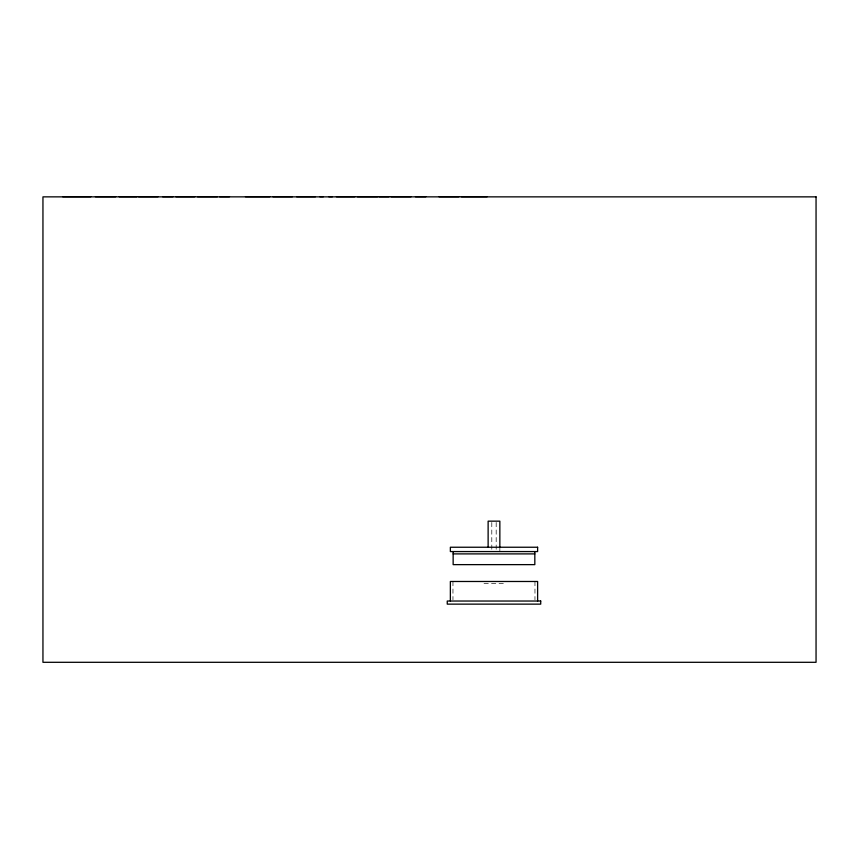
<?xml version="1.0" encoding="UTF-8"?>
<svg xmlns="http://www.w3.org/2000/svg" width="859" height="859" viewBox="0 0 859 859"><rect width="100%" height="100%" fill="white"/><g stroke="black" fill="none" stroke-linecap="round" stroke-linejoin="round"><path stroke-width="0.64" stroke-dasharray="4.29 3.22" d="M484.025 583.347L503.889 583.347M534.964 581.479L534.964 599.732M499.852 547.237L499.852 552.337M496.18 522.455L496.18 552.337M491.799 522.455L491.799 552.337M452.961 581.479L452.961 599.732"/><path stroke-width="1.29" d="M62.675 196.7L90.85 196.7M95.424 196.7L115.697 196.7M119.143 196.7L136.903 196.7M138.503 196.7L158.077 196.7M162.598 196.7L173.024 196.7M175.87 196.7L194.735 196.7M197.473 196.7L217.445 196.7M219.55 196.7L229.514 196.7M245.459 196.7L269.876 196.7M272.894 196.7L292.457 196.7M296.602 196.7L315.468 196.7M319.773 196.7L323.381 196.7M328.782 196.7L332.444 196.7M336.427 196.7L354.767 196.7M357.376 196.7L377.638 196.7M378.98 196.7L388.944 196.7M391.092 196.7L411.064 196.7M415.445 196.7L425.871 196.7M439.013 196.7L458.824 196.7M461.358 196.7L487.171 196.7M453.144 553.894L534.824 553.894M537.616 601.032L537.616 581.479L450.363 581.479L450.363 601.032M534.824 551.564L534.824 564.631L453.144 564.631L453.144 551.564M499.852 547.237L499.852 521.155L488.127 521.155L488.127 547.237M816.05 196.861L42.95 196.861L42.95 662.3L816.05 662.3L816.05 196.861M537.616 547.237L450.363 547.237L450.363 551.564L537.616 551.564L537.616 547.237M540.719 601.032L447.249 601.032L447.249 604.135L540.719 604.135L540.719 601.032"/></g></svg>
